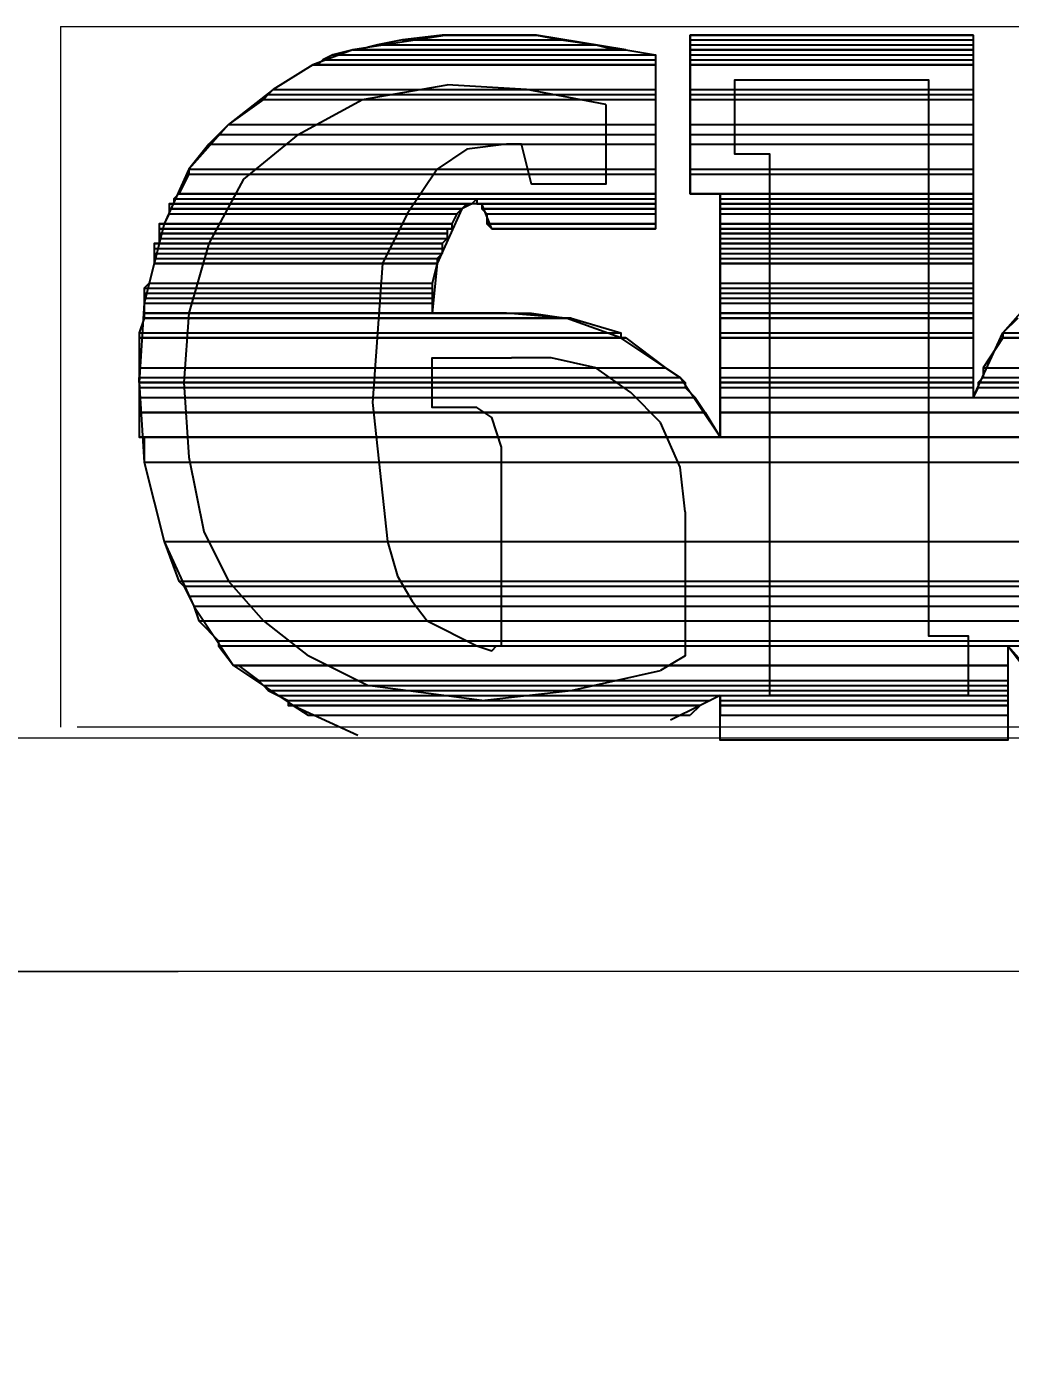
# Model space of a CAD drawing. Header units: millimetres. Extents: x 210628 to 232146, y -111309 to -91563.
# Drawn here: x 221578 to 221620.1, y -106426.4 to -106369.5 of the extents above; entities that cross this region are included whole.
import ezdxf

# ---------------------------------------------------------------- set-up
doc = ezdxf.new("R2010")
doc.units = ezdxf.units.MM
doc.header["$PDMODE"] = 2
doc.layers.get('0').update_dxf_attribs({"lineweight": 20})
for name, color, linetype, lineweight in [('demir-1', 103, 'Continuous', 20), ('KP', 167, 'Continuous', 30), ('t_görünüş', 45, 'Continuous', 25), ('t_tarama', 253, 'Continuous', 5), ('ölçü', 251, 'Continuous', 5)]:
    doc.layers.add(name, color=color, linetype=linetype, lineweight=lineweight)
doc.styles.add('Ölçü50', font='calibri.ttf', dxfattribs={"width": 0.7})
doc.dimstyles.new('olcu10', dxfattribs={"dimtxt": 9, "dimasz": 2, "dimexe": 1.25, "dimexo": 0.625, "dimgap": 0.5, "dimtad": 1, "dimdec": 1, "dimrnd": 0.5, "dimzin": 9, "dimtxsty": 'Ölçü50', "dimblk": 'ARCHTICK', "dimcen": 2, "dimclrd": 256, "dimclre": 256, "dimclrt": 6, "dimazin": 2, "dimtfac": 1, "dimtdec": 1, "dimtix": 1, "dimtmove": 0, "dimatfit": 3, "dimldrblk": 'ARCHTICK', "dimfxl": 1, "dimlwd": -1, "dimarcsym": 0})

# ---------------------------------------------------------------- blocks, each defined once
blk = doc.blocks.new('logolutabela')
at = {"layer": 't_görünüş'}
for points in [[(5.106, 40.005), (-0.284, 39.154)], [(2.553, 39.722), (1.135, 39.438), (13.618, 39.438)], [(4.822, 40.005), (2.553, 39.722), (11.633, 39.722)], [(2.553, 39.722), (11.633, 39.722), (13.618, 39.438)], [(5.106, 40.005), (4.822, 40.005), (10.214, 40.005)], [(4.822, 40.005), (10.214, 40.005), (11.633, 39.722)], [(5.106, 40.005), (10.214, 40.005)], [(15.321, 39.154), (10.214, 40.005), (5.106, 40.005)], [(19.009, 40.005), (19.009, 39.722), (35.182, 39.722)], [(19.009, 40.005), (35.182, 40.005), (35.182, 39.722)], [(20.711, 17.024), (20.711, 30.926), (19.009, 30.926), (19.009, 40.005), (35.182, 40.005), (35.182, 19.294), (36.883, 22.982)], [(19.009, 39.722), (19.009, 39.438), (35.182, 39.438)], [(19.009, 39.722), (35.182, 39.722), (35.182, 39.438)], [(-0.284, 39.154), (-2.554, 38.303), (-4.823, 36.885)], [(-1.419, 38.87), (-1.987, 38.586), (17.023, 38.586)], [(-0.284, 39.154), (-1.419, 38.87), (17.023, 38.87)], [(-1.419, 38.87), (17.023, 38.87), (17.023, 38.586)], [(0, 39.154), (-0.284, 39.154), (15.037, 39.154)], [(-0.284, 39.154), (15.321, 39.154)], [(-0.284, 39.154), (15.321, 39.154), (17.023, 38.87)], [(1.135, 39.438), (0, 39.154), (14.753, 39.154)], [(0, 39.154), (15.037, 39.154)], [(1.135, 39.438), (13.618, 39.438), (14.753, 39.154)], [(15.321, 39.154), (17.023, 38.87), (17.023, 28.941), (7.66, 28.941), (7.093, 30.359), (6.525, 30.359), (5.957, 30.075), (4.539, 26.954), (4.255, 24.117), (8.511, 24.117)], [(19.009, 39.438), (19.009, 39.154), (35.182, 39.154)], [(19.009, 39.438), (35.182, 39.438), (35.182, 39.154)], [(19.009, 39.154), (19.009, 38.87), (35.182, 38.87)], [(19.009, 39.154), (35.182, 39.154), (35.182, 38.87)], [(19.009, 38.87), (19.009, 38.586), (35.182, 38.586)], [(19.009, 38.87), (35.182, 38.87), (35.182, 38.586)], [(-2.554, 38.303), (-4.823, 36.885), (17.023, 36.885)], [(-2.271, 38.303), (-2.554, 38.303), (17.023, 38.303)], [(-2.554, 38.303), (17.023, 38.303), (17.023, 36.885)], [(-1.987, 38.586), (-2.271, 38.303), (17.023, 38.303)], [(-1.987, 38.586), (17.023, 38.586), (17.023, 38.303)], [(19.009, 38.586), (19.009, 38.303), (35.182, 38.303)], [(19.009, 38.586), (35.182, 38.586), (35.182, 38.303)], [(19.009, 38.303), (19.009, 36.885), (35.182, 36.885)], [(19.009, 38.303), (35.182, 38.303), (35.182, 36.885)], [(23.549, 2.27), (23.549, 33.196), (21.562, 33.196), (21.562, 37.453), (32.628, 37.453), (32.628, 5.674), (34.898, 5.674), (34.898, 2.27), (23.549, 2.27)], [(-4.823, 36.885), (-7.377, 34.899), (-9.647, 32.345), (-11.066, 29.223)], [(-5.107, 36.601), (-5.391, 36.317), (17.023, 36.317)], [(-4.823, 36.885), (-5.107, 36.601), (17.023, 36.601)], [(-5.107, 36.601), (17.023, 36.601), (17.023, 36.317)], [(-4.823, 36.885), (17.023, 36.885), (17.023, 36.601)], [(-3.406, 34.331), (0.283, 36.317), (5.106, 37.169)], [(14.186, 36.034), (9.646, 36.885), (5.106, 37.169)], [(19.009, 36.885), (19.009, 36.601), (35.182, 36.601)], [(19.009, 36.885), (35.182, 36.885), (35.182, 36.601)], [(19.009, 36.601), (19.009, 36.317), (35.182, 36.317)], [(19.009, 36.601), (35.182, 36.601), (35.182, 36.317)], [(-5.391, 36.317), (-7.377, 34.899), (17.023, 34.899)], [(-5.391, 36.317), (17.023, 36.317), (17.023, 34.899)], [(14.186, 36.034), (14.186, 31.493), (9.93, 31.493), (9.363, 33.764), (9.079, 33.764)], [(19.009, 36.317), (19.009, 34.899), (35.182, 34.899)], [(19.009, 36.317), (35.182, 36.317), (35.182, 34.899)], [(-7.945, 34.331), (-8.512, 33.764), (17.023, 33.764)], [(-3.406, 34.331), (-6.526, 31.777), (-8.512, 28.089)], [(-7.377, 34.899), (-7.945, 34.331), (17.023, 34.331)], [(-7.945, 34.331), (17.023, 34.331), (17.023, 33.764)], [(-7.377, 34.899), (17.023, 34.899), (17.023, 34.331)], [(19.009, 34.899), (19.009, 34.331), (35.182, 34.331)], [(19.009, 34.899), (35.182, 34.899), (35.182, 34.331)], [(19.009, 34.331), (19.009, 33.764), (35.182, 33.764)], [(19.009, 34.331), (35.182, 34.331), (35.182, 33.764)], [(-8.512, 33.764), (-9.647, 32.345), (17.023, 32.345)], [(-8.512, 33.764), (17.023, 33.764), (17.023, 32.345)], [(9.079, 33.764), (8.511, 33.764), (6.241, 33.48), (4.539, 32.345), (2.837, 29.791), (1.418, 26.954), (0.851, 19.01), (1.702, 11.066), (2.27, 9.08), (3.121, 7.661), (3.971, 6.526), (6.809, 5.107), (7.66, 4.823), (7.944, 5.107), (8.228, 5.107), (8.228, 16.456), (7.66, 18.159), (6.809, 18.726), (4.255, 18.726), (4.255, 21.563), (8.795, 21.563)], [(19.009, 33.764), (19.009, 32.345), (35.182, 32.345)], [(19.009, 33.764), (35.182, 33.764), (35.182, 32.345)], [(-9.647, 32.061), (-10.215, 30.926), (17.023, 30.926)], [(-9.647, 32.345), (-9.647, 32.061), (17.023, 32.061)], [(-9.647, 32.345), (17.023, 32.345), (17.023, 32.061)], [(-9.647, 32.061), (17.023, 32.061), (17.023, 30.926)], [(19.009, 32.345), (19.009, 32.061), (35.182, 32.061)], [(19.009, 32.345), (35.182, 32.345), (35.182, 32.061)], [(19.009, 32.061), (19.009, 30.926), (35.182, 30.926)], [(19.009, 32.061), (35.182, 32.061), (35.182, 30.926)], [(-10.499, 30.359), (-10.782, 30.359), (6.241, 30.359)], [(-10.782, 30.359), (-10.782, 30.075), (5.957, 30.075)], [(-10.782, 30.359), (6.241, 30.359), (5.957, 30.075)], [(-10.215, 30.926), (-10.499, 30.642), (17.023, 30.642)], [(-10.499, 30.642), (-10.499, 30.359), (6.525, 30.359)], [(-10.499, 30.642), (6.809, 30.642), (6.525, 30.359)], [(-10.499, 30.359), (6.525, 30.359), (6.241, 30.359)], [(-10.215, 30.926), (17.023, 30.926), (17.023, 30.642)], [(6.809, 30.642), (6.809, 30.359), (17.023, 30.359)], [(6.809, 30.642), (17.023, 30.642), (17.023, 30.359)], [(6.809, 30.359), (17.023, 30.359)], [(7.093, 30.359), (7.093, 30.075), (17.023, 30.075)], [(7.093, 30.359), (17.023, 30.359), (17.023, 30.075)], [(20.711, 30.926), (20.711, 30.642), (35.182, 30.642)], [(20.711, 30.926), (35.182, 30.926), (35.182, 30.642)], [(20.711, 30.642), (20.711, 30.359), (35.182, 30.359)], [(20.711, 30.642), (35.182, 30.642), (35.182, 30.359)], [(20.711, 30.359), (20.711, 30.075), (35.182, 30.075)], [(20.711, 30.359), (35.182, 30.359), (35.182, 30.075)], [(-10.782, 29.791), (-11.066, 29.223), (5.39, 29.223)], [(-10.782, 30.075), (-10.782, 29.791), (5.674, 29.791)], [(-10.782, 30.075), (5.957, 30.075), (5.674, 29.791)], [(-10.782, 29.791), (5.674, 29.791), (5.39, 29.223)], [(7.093, 30.075), (7.376, 29.791), (17.023, 29.791)], [(7.093, 30.075), (17.023, 30.075), (17.023, 29.791)], [(7.376, 29.791), (7.376, 29.223), (17.023, 29.223)], [(7.376, 29.791), (17.023, 29.791), (17.023, 29.223)], [(20.711, 30.075), (20.711, 29.791), (35.182, 29.791)], [(20.711, 30.075), (35.182, 30.075), (35.182, 29.791)], [(20.711, 29.791), (20.711, 29.223), (35.182, 29.223)], [(20.711, 29.791), (35.182, 29.791), (35.182, 29.223)], [(-11.066, 29.223), (-12.201, 24.684), (-12.485, 20.145)], [(-11.066, 29.223), (-11.35, 29.223), (5.39, 29.223)], [(-11.35, 29.223), (-11.35, 28.941), (5.39, 28.941)], [(-11.35, 29.223), (5.39, 29.223), (5.39, 28.941)], [(-11.35, 28.941), (5.39, 28.941), (5.106, 28.941)], [(-11.35, 28.941), (-11.35, 28.657), (5.106, 28.657)], [(-11.35, 28.941), (5.106, 28.941), (5.106, 28.657)], [(7.376, 29.223), (7.66, 28.941), (17.023, 28.941)], [(7.376, 29.223), (17.023, 29.223), (17.023, 28.941)], [(20.711, 29.223), (20.711, 28.941), (35.182, 28.941)], [(20.711, 29.223), (35.182, 29.223), (35.182, 28.941)], [(20.711, 28.941), (20.711, 28.657), (35.182, 28.657)], [(20.711, 28.941), (35.182, 28.941), (35.182, 28.657)], [(-11.35, 28.089), (-11.634, 28.089), (4.822, 28.089)], [(-11.634, 28.089), (-11.634, 27.806), (4.822, 27.806)], [(-11.634, 28.089), (4.822, 28.089), (4.822, 27.806)], [(-11.35, 28.657), (-11.35, 28.373), (5.106, 28.373)], [(-11.35, 28.657), (5.106, 28.657), (5.106, 28.373)], [(-11.35, 28.373), (-11.35, 28.089), (4.822, 28.089)], [(-11.35, 28.373), (5.106, 28.373), (4.822, 28.089)], [(-8.512, 28.089), (-9.647, 24.117), (-9.931, 20.145)], [(20.711, 28.657), (20.711, 28.373), (35.182, 28.373)], [(20.711, 28.657), (35.182, 28.657), (35.182, 28.373)], [(20.711, 28.373), (20.711, 28.089), (35.182, 28.089)], [(20.711, 28.373), (35.182, 28.373), (35.182, 28.089)], [(20.711, 28.089), (20.711, 27.806), (35.182, 27.806)], [(20.711, 28.089), (35.182, 28.089), (35.182, 27.806)], [(44.545, 28.089), (41.707, 26.954), (38.87, 25.252), (36.883, 22.982)], [(-11.634, 27.806), (-11.634, 27.522), (4.822, 27.522)], [(-11.634, 27.806), (4.822, 27.806), (4.822, 27.522)], [(-11.634, 27.522), (-11.634, 27.238), (4.539, 27.238)], [(-11.634, 27.522), (4.822, 27.522), (4.539, 27.238)], [(20.711, 27.806), (20.711, 27.522), (35.182, 27.522)], [(20.711, 27.806), (35.182, 27.806), (35.182, 27.522)], [(20.711, 27.522), (20.711, 27.238), (35.182, 27.238)], [(20.711, 27.522), (35.182, 27.522), (35.182, 27.238)], [(-11.634, 26.954), (-11.917, 25.819), (4.255, 25.819)], [(-11.634, 27.238), (-11.634, 26.954), (4.539, 26.954)], [(-11.634, 27.238), (4.539, 27.238), (4.539, 26.954)], [(-11.634, 26.954), (4.539, 26.954), (4.255, 25.819)], [(20.711, 27.238), (20.711, 26.954), (35.182, 26.954)], [(20.711, 27.238), (35.182, 27.238), (35.182, 26.954)], [(20.711, 26.954), (20.711, 25.819), (35.182, 25.819)], [(20.711, 26.954), (35.182, 26.954), (35.182, 25.819)], [(-11.917, 25.819), (-12.201, 25.536), (4.255, 25.536)], [(-11.917, 25.819), (4.255, 25.819), (4.255, 25.536)], [(20.711, 25.819), (20.711, 25.536), (35.182, 25.536)], [(20.711, 25.819), (35.182, 25.819), (35.182, 25.536)], [(-12.201, 25.536), (-12.201, 25.252), (4.255, 25.252)], [(-12.201, 25.536), (4.255, 25.536), (4.255, 25.252)], [(-12.201, 25.252), (-12.201, 24.968), (4.255, 24.968)], [(-12.201, 25.252), (4.255, 25.252), (4.255, 24.968)], [(20.711, 25.536), (20.711, 25.252), (35.182, 25.252)], [(20.711, 25.536), (35.182, 25.536), (35.182, 25.252)], [(20.711, 25.252), (20.711, 24.968), (35.182, 24.968)], [(20.711, 25.252), (35.182, 25.252), (35.182, 24.968)], [(-12.201, 24.968), (-12.201, 24.684), (4.255, 24.684)], [(-12.201, 24.968), (4.255, 24.968), (4.255, 24.684)], [(-12.201, 24.684), (-12.201, 24.117), (4.255, 24.117)], [(-12.201, 24.684), (4.255, 24.684), (4.255, 24.117)], [(20.711, 24.968), (20.711, 24.684), (35.182, 24.684)], [(20.711, 24.968), (35.182, 24.968), (35.182, 24.684)], [(20.711, 24.684), (20.711, 24.117), (35.182, 24.117)], [(20.711, 24.684), (35.182, 24.684), (35.182, 24.117)], [(-12.201, 23.833), (-12.485, 22.982), (15.037, 22.982)], [(-12.201, 24.117), (-12.201, 23.833), (11.915, 23.833)], [(-12.201, 24.117), (9.93, 24.117), (11.915, 23.833)], [(-12.201, 23.833), (12.199, 23.833)], [(-12.201, 23.833), (12.199, 23.833), (15.037, 22.982)], [(8.511, 24.117), (4.255, 24.117), (9.93, 24.117)], [(15.037, 22.698), (11.915, 23.833), (8.511, 24.117)], [(20.711, 24.117), (20.711, 23.833), (35.182, 23.833)], [(20.711, 24.117), (35.182, 24.117), (35.182, 23.833)], [(20.711, 23.833), (20.711, 22.982), (35.182, 22.982)], [(20.711, 23.833), (35.182, 23.833), (35.182, 22.982)], [(37.735, 23.833), (36.883, 22.982), (101.29, 22.982)], [(-12.485, 22.982), (-12.485, 22.698), (15.037, 22.698)], [(-12.485, 22.982), (15.037, 22.982), (15.037, 22.698)], [(20.711, 22.982), (20.711, 22.698), (35.182, 22.698)], [(20.711, 22.982), (35.182, 22.982), (35.182, 22.698)], [(36.883, 22.982), (36.883, 22.698), (101.29, 22.698)], [(36.883, 22.982), (101.29, 22.982), (101.29, 22.698)], [(-12.485, 22.698), (15.321, 22.698)], [(-12.485, 22.698), (-12.485, 20.995), (17.591, 20.995)], [(-12.485, 22.698), (15.321, 22.698), (17.591, 20.995)], [(20.711, 17.024), (18.442, 20.429), (15.037, 22.698)], [(20.711, 22.698), (20.711, 20.995), (35.182, 20.995)], [(20.711, 22.698), (35.182, 22.698), (35.182, 20.995)], [(36.883, 22.698), (35.749, 20.995), (101.29, 20.995)], [(36.883, 22.698), (101.29, 22.698), (101.29, 20.995)], [(13.618, 20.995), (11.065, 21.563), (8.795, 21.563)], [(-12.485, 20.995), (-12.485, 20.429), (18.442, 20.429)], [(-12.485, 20.995), (17.591, 20.995), (18.442, 20.429)], [(17.307, 17.875), (15.604, 19.578), (13.618, 20.995)], [(20.711, 20.995), (20.711, 20.429), (35.182, 20.429)], [(20.711, 20.995), (35.182, 20.995), (35.182, 20.429)], [(35.749, 20.995), (35.749, 20.429), (101.29, 20.429)], [(35.749, 20.995), (101.29, 20.995), (101.29, 20.429)], [(-12.485, 20.429), (-12.485, 20.145), (18.726, 20.145)], [(-12.485, 20.429), (18.442, 20.429), (18.726, 20.145)], [(-12.485, 20.145), (-12.485, 20.429)], [(-12.485, 20.145), (-12.485, 19.861), (18.726, 19.861)], [(-12.485, 20.145), (18.726, 20.145), (18.726, 19.861)], [(-12.485, 20.145), (-12.201, 15.605), (-11.066, 11.066)], [(-12.485, 19.861), (-12.485, 19.294), (19.293, 19.294)], [(-12.485, 19.861), (18.726, 19.861), (19.293, 19.294)], [(-9.931, 20.145), (-9.647, 15.889), (-8.796, 11.633)], [(20.711, 20.429), (20.711, 20.145), (35.182, 20.145)], [(20.711, 20.429), (35.182, 20.429), (35.182, 20.145)], [(20.711, 20.145), (20.711, 19.861), (35.182, 19.861)], [(20.711, 20.145), (35.182, 20.145), (35.182, 19.861)], [(20.711, 19.861), (20.711, 19.294), (35.182, 19.294)], [(20.711, 19.861), (35.182, 19.861), (35.182, 19.294)], [(35.466, 19.861), (35.182, 19.294), (101.29, 19.294)], [(35.749, 20.429), (35.466, 20.145), (101.29, 20.145)], [(35.466, 20.145), (35.466, 19.861), (101.29, 19.861)], [(35.466, 20.145), (101.29, 20.145), (101.29, 19.861)], [(35.466, 19.861), (101.29, 19.861), (101.29, 19.294)], [(35.749, 20.429), (101.29, 20.429), (101.29, 20.145)], [(-12.485, 19.294), (-12.485, 18.443), (19.861, 18.443)], [(-12.485, 19.294), (19.293, 19.294), (19.861, 18.443)], [(20.711, 19.294), (20.711, 18.443), (101.29, 18.443)], [(20.711, 19.294), (101.29, 19.294), (101.29, 18.443)], [(-12.485, 18.443), (-12.485, 17.024), (20.711, 17.024)], [(-12.485, 18.443), (19.861, 18.443), (20.711, 17.024)], [(20.711, 18.443), (20.711, 17.024), (129.662, 17.024)], [(20.711, 18.443), (129.378, 18.443), (129.662, 17.024)], [(18.726, 12.767), (18.442, 15.321), (17.307, 17.875)], [(-12.485, 17.024), (129.662, 17.024)], [(-12.201, 17.024), (-12.201, 15.605), (77.741, 15.605)], [(-12.201, 17.024), (77.741, 17.024), (77.741, 15.605)], [(-12.201, 15.605), (-11.066, 11.066), (77.741, 11.066)], [(-12.201, 15.605), (77.741, 15.605), (77.741, 11.066)], [(18.726, 12.767), (18.726, 4.539), (17.307, 3.689)], [(-8.796, 11.633), (-7.377, 8.796), (-5.391, 6.526), (-2.838, 4.539)], [(-11.066, 11.066), (-10.215, 8.796), (77.741, 8.796)], [(-11.066, 11.066), (77.741, 11.066), (77.741, 8.796)], [(-11.066, 11.066), (-9.364, 7.377), (-7.093, 3.973), (-3.689, 1.703), (0, 0)], [(-10.215, 8.796), (-9.931, 8.512), (77.741, 8.512)], [(-10.215, 8.796), (77.741, 8.796), (77.741, 8.512)], [(-9.931, 8.512), (-9.647, 7.944), (79.442, 7.944)], [(-9.931, 8.512), (79.442, 8.512), (79.442, 7.944)], [(-9.647, 7.944), (-9.364, 7.377), (62.986, 7.377)], [(-9.647, 7.944), (63.27, 7.944), (62.986, 7.377)], [(-9.364, 7.377), (-9.08, 6.526), (62.702, 6.526)], [(-9.364, 7.377), (62.986, 7.377), (62.702, 6.526)], [(-9.08, 6.526), (-7.945, 5.391), (62.135, 5.391)], [(-9.08, 6.526), (62.702, 6.526), (62.135, 5.391)], [(-7.945, 5.391), (-7.945, 5.107), (61.851, 5.107)], [(-7.945, 5.391), (62.135, 5.391), (61.851, 5.107)], [(-7.945, 5.107), (-7.093, 3.973), (37.167, 3.973)], [(-7.945, 5.107), (37.167, 5.107), (37.167, 3.973)], [(37.167, 5.107), (37.167, -0.284), (20.711, -0.284), (20.711, 2.27), (19.577, 1.703), (17.874, 0.851)], [(37.167, 5.107), (38.018, 3.973), (61.001, 3.973)], [(37.167, 5.107), (61.851, 5.107), (61.001, 3.973)], [(37.167, 5.107), (39.437, 2.554), (42.559, 0.851)], [(-7.093, 3.973), (37.167, 3.973)], [(-6.81, 3.973), (-5.675, 3.121), (37.167, 3.121)], [(-6.81, 3.973), (37.167, 3.973), (37.167, 3.121)], [(7.093, 1.987), (0.567, 2.838), (-2.838, 4.539)], [(-5.675, 3.121), (-5.391, 2.838), (37.167, 2.838)], [(-5.675, 3.121), (37.167, 3.121), (37.167, 2.838)], [(7.093, 1.987), (12.199, 2.554), (17.307, 3.689)], [(-5.391, 2.838), (-5.107, 2.554), (37.167, 2.554)], [(-5.391, 2.838), (37.167, 2.838), (37.167, 2.554)], [(-5.107, 2.554), (-4.541, 2.27), (37.167, 2.27)], [(-5.107, 2.554), (37.167, 2.554), (37.167, 2.27)], [(-4.541, 2.27), (-3.973, 1.987), (20.143, 1.987)], [(-4.541, 2.27), (20.711, 2.27), (20.143, 1.987)], [(-3.973, 1.987), (-3.973, 1.703), (19.577, 1.703)], [(-3.973, 1.987), (20.143, 1.987), (19.577, 1.703)], [(-3.973, 1.703), (19.577, 1.703)], [(-3.689, 1.703), (-2.838, 1.135), (19.009, 1.135)], [(-3.689, 1.703), (19.577, 1.703), (19.009, 1.135)], [(20.711, 2.27), (20.711, 1.987), (37.167, 1.987)], [(20.711, 2.27), (37.167, 2.27), (37.167, 1.987)], [(20.711, 1.987), (20.711, 1.703), (37.167, 1.703)], [(20.711, 1.987), (37.167, 1.987), (37.167, 1.703)], [(20.711, 1.703), (20.711, 1.135), (37.167, 1.135)], [(20.711, 1.703), (37.167, 1.703), (37.167, 1.135)]]:
    blk.add_lwpolyline(points, dxfattribs=at)
for points in [[(5.106, 40.005), (5.106, 40.005), (6.525, 40.005), (6.525, 40.005), (6.525, 40.005), (5.106, 40.005), (5.106, 40.005)], [(19.009, 40.005), (19.009, 40.005), (35.182, 40.005), (35.182, 40.005), (35.182, 40.005), (19.009, 40.005), (19.009, 40.005)], [(19.009, 40.005), (19.009, 40.005), (35.182, 40.005), (35.182, 40.005), (35.182, 40.005), (19.009, 40.005), (19.009, 40.005)], [(19.009, 40.005), (19.009, 40.005), (35.182, 40.005), (35.182, 40.005), (35.182, 40.005), (19.009, 40.005), (19.009, 40.005)], [(-0.284, 39.154), (-0.284, 39.154), (15.321, 39.154), (15.321, 39.154), (15.321, 39.154), (-0.284, 39.154), (-0.284, 39.154)], [(19.009, 39.154), (19.009, 39.154), (35.182, 39.154), (35.182, 39.154), (35.182, 39.154), (19.009, 39.154), (19.009, 39.154)], [(19.009, 39.154), (19.009, 39.154), (35.182, 39.154), (35.182, 39.154), (35.182, 39.154), (19.009, 39.154), (19.009, 39.154)], [(19.009, 39.154), (19.009, 39.154), (35.182, 39.154), (35.182, 39.154), (35.182, 39.154), (19.009, 39.154), (19.009, 39.154)], [(19.009, 39.154), (19.009, 39.154), (35.182, 39.154), (35.182, 39.154), (35.182, 39.154), (19.009, 39.154), (19.009, 39.154)], [(-2.271, 38.303), (-2.271, 38.303), (17.023, 38.303), (17.023, 38.303), (17.023, 38.303), (-2.271, 38.303), (-2.271, 38.303)], [(19.009, 38.303), (19.009, 38.303), (35.182, 38.303), (35.182, 38.303), (35.182, 38.303), (19.009, 38.303), (19.009, 38.303)], [(19.009, 38.303), (19.009, 38.303), (35.182, 38.303), (35.182, 38.303), (35.182, 38.303), (19.009, 38.303), (19.009, 38.303)], [(-10.499, 30.359), (-10.499, 30.359), (6.241, 30.359), (6.241, 30.359), (6.241, 30.359), (-10.499, 30.359), (-10.499, 30.359)], [(-10.499, 30.359), (-10.499, 30.359), (6.241, 30.359), (6.241, 30.359), (6.241, 30.359), (-10.499, 30.359), (-10.499, 30.359)], [(-10.215, 30.926), (-10.215, 30.926), (17.023, 30.926), (17.023, 30.926), (17.023, 30.926), (-10.215, 30.926), (-10.215, 30.926)], [(-10.215, 30.926), (-10.215, 30.926), (17.023, 30.926), (17.023, 30.926), (17.023, 30.926), (-10.215, 30.926), (-10.215, 30.926)], [(6.809, 30.359), (6.809, 30.359), (17.023, 30.359), (17.023, 30.359), (17.023, 30.359), (6.809, 30.359), (6.809, 30.359)], [(7.093, 30.359), (7.093, 30.359), (17.023, 30.359), (17.023, 30.359), (17.023, 30.359), (7.093, 30.359), (7.093, 30.359)], [(7.093, 30.359), (7.093, 30.359), (17.023, 30.359), (17.023, 30.359), (17.023, 30.359), (7.093, 30.359), (7.093, 30.359)], [(19.009, 30.926), (19.009, 30.926), (35.182, 30.926), (35.182, 30.926), (35.182, 30.926), (19.009, 30.926), (19.009, 30.926)], [(19.009, 30.926), (19.009, 30.926), (35.182, 30.926), (35.182, 30.926), (35.182, 30.926), (19.009, 30.926), (19.009, 30.926)], [(19.009, 30.926), (19.009, 30.926), (20.711, 30.926), (20.711, 30.926), (20.711, 30.926), (19.009, 30.926), (19.009, 30.926)], [(20.711, 30.359), (20.711, 30.359), (35.182, 30.359), (35.182, 30.359), (35.182, 30.359), (20.711, 30.359), (20.711, 30.359)], [(20.711, 30.359), (20.711, 30.359), (35.182, 30.359), (35.182, 30.359), (35.182, 30.359), (20.711, 30.359), (20.711, 30.359)], [(20.711, 30.359), (20.711, 30.359), (35.182, 30.359), (35.182, 30.359), (35.182, 30.359), (20.711, 30.359), (20.711, 30.359)], [(20.711, 30.359), (20.711, 30.359), (35.182, 30.359), (35.182, 30.359), (35.182, 30.359), (20.711, 30.359), (20.711, 30.359)], [(-10.782, 30.075), (-10.782, 30.075), (5.957, 30.075), (5.957, 30.075), (5.957, 30.075), (-10.782, 30.075), (-10.782, 30.075)], [(-10.782, 30.075), (-10.782, 30.075), (5.957, 30.075), (5.957, 30.075), (5.957, 30.075), (-10.782, 30.075), (-10.782, 30.075)], [(7.093, 30.075), (7.093, 30.075), (17.023, 30.075), (17.023, 30.075), (17.023, 30.075), (7.093, 30.075), (7.093, 30.075)], [(7.093, 30.075), (7.093, 30.075), (17.023, 30.075), (17.023, 30.075), (17.023, 30.075), (7.093, 30.075), (7.093, 30.075)], [(20.711, 30.075), (20.711, 30.075), (35.182, 30.075), (35.182, 30.075), (35.182, 30.075), (20.711, 30.075), (20.711, 30.075)], [(20.711, 30.075), (20.711, 30.075), (35.182, 30.075), (35.182, 30.075), (35.182, 30.075), (20.711, 30.075), (20.711, 30.075)], [(-11.35, 28.941), (-11.35, 28.941), (5.39, 28.941), (5.39, 28.941), (5.39, 28.941), (-11.35, 28.941), (-11.35, 28.941)], [(-11.35, 28.941), (-11.35, 28.941), (5.39, 28.941), (5.39, 28.941), (5.39, 28.941), (-11.35, 28.941), (-11.35, 28.941)], [(-11.35, 28.941), (-11.35, 28.941), (5.39, 28.941), (5.39, 28.941), (5.39, 28.941), (-11.35, 28.941), (-11.35, 28.941)], [(-11.35, 28.941), (-11.35, 28.941), (5.39, 28.941), (5.39, 28.941), (5.39, 28.941), (-11.35, 28.941), (-11.35, 28.941)], [(-11.35, 28.941), (-11.35, 28.941), (5.106, 28.941), (5.106, 28.941), (5.106, 28.941), (-11.35, 28.941), (-11.35, 28.941)], [(-11.066, 29.223), (-11.066, 29.223), (5.39, 29.223), (5.39, 29.223), (5.39, 29.223), (-11.066, 29.223), (-11.066, 29.223)], [(-11.066, 29.223), (-11.066, 29.223), (5.39, 29.223), (5.39, 29.223), (5.39, 29.223), (-11.066, 29.223), (-11.066, 29.223)], [(-11.066, 29.223), (-11.066, 29.223), (5.39, 29.223), (5.39, 29.223), (5.39, 29.223), (-11.066, 29.223), (-11.066, 29.223)], [(7.376, 29.223), (7.376, 29.223), (17.023, 29.223), (17.023, 29.223), (17.023, 29.223), (7.376, 29.223), (7.376, 29.223)], [(7.376, 29.223), (7.376, 29.223), (17.023, 29.223), (17.023, 29.223), (17.023, 29.223), (7.376, 29.223), (7.376, 29.223)], [(7.376, 29.223), (7.376, 29.223), (17.023, 29.223), (17.023, 29.223), (17.023, 29.223), (7.376, 29.223), (7.376, 29.223)], [(7.376, 29.223), (7.376, 29.223), (17.023, 29.223), (17.023, 29.223), (17.023, 29.223), (7.376, 29.223), (7.376, 29.223)], [(7.66, 28.941), (7.66, 28.941), (17.023, 28.941), (17.023, 28.941), (17.023, 28.941), (7.66, 28.941), (7.66, 28.941)], [(20.711, 29.223), (20.711, 29.223), (35.182, 29.223), (35.182, 29.223), (35.182, 29.223), (20.711, 29.223), (20.711, 29.223)], [(20.711, 29.223), (20.711, 29.223), (35.182, 29.223), (35.182, 29.223), (35.182, 29.223), (20.711, 29.223), (20.711, 29.223)], [(20.711, 29.223), (20.711, 29.223), (35.182, 29.223), (35.182, 29.223), (35.182, 29.223), (20.711, 29.223), (20.711, 29.223)], [(20.711, 29.223), (20.711, 29.223), (35.182, 29.223), (35.182, 29.223), (35.182, 29.223), (20.711, 29.223), (20.711, 29.223)], [(20.711, 28.941), (20.711, 28.941), (35.182, 28.941), (35.182, 28.941), (35.182, 28.941), (20.711, 28.941), (20.711, 28.941)], [(20.711, 28.941), (20.711, 28.941), (35.182, 28.941), (35.182, 28.941), (35.182, 28.941), (20.711, 28.941), (20.711, 28.941)], [(20.711, 28.941), (20.711, 28.941), (35.182, 28.941), (35.182, 28.941), (35.182, 28.941), (20.711, 28.941), (20.711, 28.941)], [(20.711, 28.941), (20.711, 28.941), (35.182, 28.941), (35.182, 28.941), (35.182, 28.941), (20.711, 28.941), (20.711, 28.941)], [(20.711, 28.941), (20.711, 28.941), (35.182, 28.941), (35.182, 28.941), (35.182, 28.941), (20.711, 28.941), (20.711, 28.941)], [(20.711, 28.941), (20.711, 28.941), (35.182, 28.941), (35.182, 28.941), (35.182, 28.941), (20.711, 28.941), (20.711, 28.941)], [(-11.35, 28.657), (-11.35, 28.657), (5.106, 28.657), (5.106, 28.657), (5.106, 28.657), (-11.35, 28.657), (-11.35, 28.657)], [(-11.35, 28.657), (-11.35, 28.657), (5.106, 28.657), (5.106, 28.657), (5.106, 28.657), (-11.35, 28.657), (-11.35, 28.657)], [(-11.35, 28.657), (-11.35, 28.657), (5.106, 28.657), (5.106, 28.657), (5.106, 28.657), (-11.35, 28.657), (-11.35, 28.657)], [(-11.35, 28.657), (-11.35, 28.657), (5.106, 28.657), (5.106, 28.657), (5.106, 28.657), (-11.35, 28.657), (-11.35, 28.657)], [(-11.35, 28.089), (-11.35, 28.089), (4.822, 28.089), (4.822, 28.089), (4.822, 28.089), (-11.35, 28.089), (-11.35, 28.089)], [(20.711, 28.657), (20.711, 28.657), (35.182, 28.657), (35.182, 28.657), (35.182, 28.657), (20.711, 28.657), (20.711, 28.657)], [(20.711, 28.657), (20.711, 28.657), (35.182, 28.657), (35.182, 28.657), (35.182, 28.657), (20.711, 28.657), (20.711, 28.657)], [(20.711, 28.657), (20.711, 28.657), (35.182, 28.657), (35.182, 28.657), (35.182, 28.657), (20.711, 28.657), (20.711, 28.657)], [(20.711, 28.657), (20.711, 28.657), (35.182, 28.657), (35.182, 28.657), (35.182, 28.657), (20.711, 28.657), (20.711, 28.657)], [(20.711, 28.089), (20.711, 28.089), (35.182, 28.089), (35.182, 28.089), (35.182, 28.089), (20.711, 28.089), (20.711, 28.089)], [(20.711, 28.089), (20.711, 28.089), (35.182, 28.089), (35.182, 28.089), (35.182, 28.089), (20.711, 28.089), (20.711, 28.089)], [(-11.634, 26.954), (-11.634, 26.954), (4.539, 26.954), (4.539, 26.954), (4.539, 26.954), (-11.634, 26.954), (-11.634, 26.954)], [(-11.634, 26.954), (-11.634, 26.954), (4.539, 26.954), (4.539, 26.954), (4.539, 26.954), (-11.634, 26.954), (-11.634, 26.954)], [(-11.634, 26.954), (-11.634, 26.954), (4.539, 26.954), (4.539, 26.954), (4.539, 26.954), (-11.634, 26.954), (-11.634, 26.954)], [(-11.634, 26.954), (-11.634, 26.954), (4.539, 26.954), (4.539, 26.954), (4.539, 26.954), (-11.634, 26.954), (-11.634, 26.954)], [(20.711, 26.954), (20.711, 26.954), (35.182, 26.954), (35.182, 26.954), (35.182, 26.954), (20.711, 26.954), (20.711, 26.954)], [(20.711, 26.954), (20.711, 26.954), (35.182, 26.954), (35.182, 26.954), (35.182, 26.954), (20.711, 26.954), (20.711, 26.954)], [(20.711, 26.954), (20.711, 26.954), (35.182, 26.954), (35.182, 26.954), (35.182, 26.954), (20.711, 26.954), (20.711, 26.954)], [(20.711, 26.954), (20.711, 26.954), (35.182, 26.954), (35.182, 26.954), (35.182, 26.954), (20.711, 26.954), (20.711, 26.954)], [(-12.201, 24.117), (-12.201, 24.117), (4.255, 24.117), (4.255, 24.117), (4.255, 24.117), (-12.201, 24.117), (-12.201, 24.117)], [(-12.201, 24.117), (-12.201, 24.117), (4.255, 24.117), (4.255, 24.117), (4.255, 24.117), (-12.201, 24.117), (-12.201, 24.117)], [(-12.201, 23.833), (-12.201, 23.833), (12.199, 23.833), (12.199, 23.833), (12.199, 23.833), (-12.201, 23.833), (-12.201, 23.833)], [(20.711, 24.117), (20.711, 24.117), (35.182, 24.117), (35.182, 24.117), (35.182, 24.117), (20.711, 24.117), (20.711, 24.117)], [(20.711, 24.117), (20.711, 24.117), (35.182, 24.117), (35.182, 24.117), (35.182, 24.117), (20.711, 24.117), (20.711, 24.117)], [(20.711, 23.833), (20.711, 23.833), (35.182, 23.833), (35.182, 23.833), (35.182, 23.833), (20.711, 23.833), (20.711, 23.833)], [(20.711, 23.833), (20.711, 23.833), (35.182, 23.833), (35.182, 23.833), (35.182, 23.833), (20.711, 23.833), (20.711, 23.833)], [(-12.485, 22.698), (-12.485, 22.698), (15.321, 22.698), (15.321, 22.698), (15.321, 22.698), (-12.485, 22.698), (-12.485, 22.698)], [(20.711, 22.698), (20.711, 22.698), (35.182, 22.698), (35.182, 22.698), (35.182, 22.698), (20.711, 22.698), (20.711, 22.698)], [(20.711, 22.698), (20.711, 22.698), (35.182, 22.698), (35.182, 22.698), (35.182, 22.698), (20.711, 22.698), (20.711, 22.698)], [(36.883, 22.698), (36.883, 22.698), (101.29, 22.698), (101.29, 22.698), (101.29, 22.698), (36.883, 22.698), (36.883, 22.698)], [(36.883, 22.698), (36.883, 22.698), (101.29, 22.698), (101.29, 22.698), (101.29, 22.698), (36.883, 22.698), (36.883, 22.698)], [(-12.485, 20.145), (-12.485, 20.145), (18.726, 20.145), (18.726, 20.145), (18.726, 20.145), (-12.485, 20.145), (-12.485, 20.145)], [(-12.485, 20.145), (-12.485, 20.145), (18.726, 20.145), (18.726, 20.145), (18.726, 20.145), (-12.485, 20.145), (-12.485, 20.145)], [(20.711, 20.145), (20.711, 20.145), (35.182, 20.145), (35.182, 20.145), (35.182, 20.145), (20.711, 20.145), (20.711, 20.145)], [(20.711, 20.145), (20.711, 20.145), (35.182, 20.145), (35.182, 20.145), (35.182, 20.145), (20.711, 20.145), (20.711, 20.145)], [(35.466, 20.145), (35.466, 20.145), (101.29, 20.145), (101.29, 20.145), (101.29, 20.145), (35.466, 20.145), (35.466, 20.145)], [(35.466, 20.145), (35.466, 20.145), (101.29, 20.145), (101.29, 20.145), (101.29, 20.145), (35.466, 20.145), (35.466, 20.145)], [(-12.485, 18.443), (-12.485, 18.443), (19.861, 18.443), (19.861, 18.443), (19.861, 18.443), (-12.485, 18.443), (-12.485, 18.443)], [(-12.485, 18.443), (-12.485, 18.443), (19.861, 18.443), (19.861, 18.443), (19.861, 18.443), (-12.485, 18.443), (-12.485, 18.443)], [(20.711, 18.443), (20.711, 18.443), (101.29, 18.443), (101.29, 18.443), (101.29, 18.443), (20.711, 18.443), (20.711, 18.443)], [(20.711, 18.443), (20.711, 18.443), (101.29, 18.443), (101.29, 18.443), (101.29, 18.443), (20.711, 18.443), (20.711, 18.443)], [(-12.485, 17.024), (-12.485, 17.024), (20.711, 17.024), (20.711, 17.024), (20.711, 17.024), (-12.485, 17.024), (-12.485, 17.024)], [(-12.485, 17.024), (-12.485, 17.024), (20.711, 17.024), (20.711, 17.024), (20.711, 17.024), (-12.485, 17.024), (-12.485, 17.024)], [(-12.485, 17.024), (-12.485, 17.024), (129.662, 17.024), (129.662, 17.024), (129.662, 17.024), (-12.485, 17.024), (-12.485, 17.024)], [(-12.201, 17.024), (-12.201, 17.024), (77.741, 17.024), (77.741, 17.024), (77.741, 17.024), (-12.201, 17.024), (-12.201, 17.024)], [(-12.201, 17.024), (-12.201, 17.024), (77.741, 17.024), (77.741, 17.024), (77.741, 17.024), (-12.201, 17.024), (-12.201, 17.024)], [(20.711, 17.024), (20.711, 17.024), (129.662, 17.024), (129.662, 17.024), (129.662, 17.024), (20.711, 17.024), (20.711, 17.024)], [(20.711, 17.024), (20.711, 17.024), (129.662, 17.024), (129.662, 17.024), (129.662, 17.024), (20.711, 17.024), (20.711, 17.024)], [(-7.093, 3.973), (-7.093, 3.973), (37.167, 3.973), (37.167, 3.973), (37.167, 3.973), (-7.093, 3.973), (-7.093, 3.973)], [(-3.973, 1.703), (-3.973, 1.703), (19.577, 1.703), (19.577, 1.703), (19.577, 1.703), (-3.973, 1.703), (-3.973, 1.703)], [(20.711, 1.703), (20.711, 1.703), (37.167, 1.703), (37.167, 1.703), (37.167, 1.703), (20.711, 1.703), (20.711, 1.703)], [(20.711, 1.703), (20.711, 1.703), (37.167, 1.703), (37.167, 1.703), (37.167, 1.703), (20.711, 1.703), (20.711, 1.703)]]:
    blk.add_open_spline(points, degree=3, knots=[0, 0, 0, 0, 1, 1, 1, 2, 2, 2, 2], dxfattribs=at)
blk = doc.blocks.new('SDG')
at = {"layer": 'ölçü'}
for p, q in [((242801.141, -106522.133, 0.002), (243190.241, -106522.133, 0.002)), ((243190.241, -106552.133, 0.002), (242801.859, -106552.133, 0.002))]:
    blk.add_line(p, q, dxfattribs=at)
at = {"layer": 'ölçü', "elevation": 0.002}
blk.add_lwpolyline([(242801.141, -106522.133), (242801.141, -106552.133)], dxfattribs=at)
at = {"layer": 't_tarama', "linetype": 'Continuous', "xscale": 0.7495488, "yscale": 0.7495488, "zscale": 0.7495488}
blk.add_blockref('logolutabela', (242813.878, -106552.482, 0.002), dxfattribs=at)
blk = doc.blocks.new('_ArchTick')
at = {"color": 0, "linetype": 'ByBlock', "const_width": 0.15}
blk.add_lwpolyline([(-0.5, -0.5), (0.5, 0.5)], dxfattribs=at)
blk = doc.blocks.new('*D301')
at = {"lineweight": -2, "transparency": 16777216}
for p, q in [((221570.454, -106399.961), (221528.236, -106399.961)), ((221590.279, -106719.856), (221528.236, -106719.856))]:
    blk.add_line(p, q, dxfattribs=at)
at = {"transparency": 16777216}
blk.add_line((221529.486, -106399.961), (221529.486, -106719.856), dxfattribs=at)
at = {"layer": 'DEFPOINTS', "color": 0, "transparency": 16777216}
for p in [(221571.079, -106399.961, 0.002), (221529.486, -106719.856), (221590.904, -106719.856, 0.002)]:
    blk.add_point(p, dxfattribs=at)
at = {"transparency": 16777216, "xscale": 2, "yscale": 2, "zscale": 2}
for p, rotation in [((221529.486, -106399.961), 90), ((221529.486, -106719.856), 270)]:
    blk.add_blockref('_ArchTick', p, dxfattribs=dict(at, rotation=rotation))
at = {"color": 6, "transparency": 16777216, "insert": (221524.375, -106559.908), "char_height": 9, "attachment_point": 5, "rotation": 90, "style": 'Ölçü50'}
blk.add_mtext('320', dxfattribs=at)

msp = doc.modelspace()

# ---------------------------------------------------------------- linework, layer by layer
at = {"layer": 'demir-1'}
msp.add_line((221571.079, -106409.961, 0.002), (221584.474, -106409.961, 0.002), dxfattribs=at)
at = {"layer": 'demir-1', "elevation": 0.002}
msp.add_lwpolyline([(221571.079, -106399.961), (221971.855, -106399.961), (221971.855, -106409.961), (221571.079, -106409.961)], close=True, dxfattribs=at)

# ---------------------------------------------------------------- block references
at = {"layer": 'KP', "lineweight": 100}
msp.add_blockref('SDG', (-21221.716, 152.639, -0.002), dxfattribs=at)

# ---------------------------------------------------------------- dimensions: what is measured, and where the dimension line sits
dim = msp.add_linear_dim(base=(221529.486, -106719.856), p1=(221571.079, -106399.961, 0.002), p2=(221590.904, -106719.856, 0.002), angle=90, dimstyle='olcu10')
dim.commit()
dim.dimension.update_dxf_attribs({"geometry": '*D301', "text_midpoint": (221524.375, -106559.908)})

doc.saveas('drawing.dxf')
